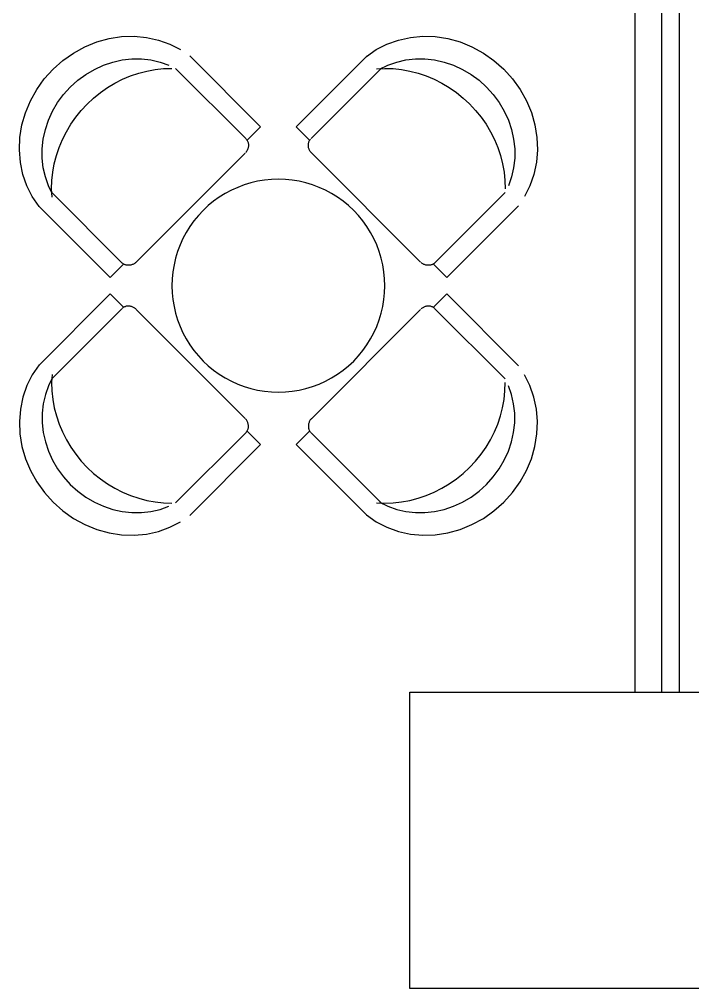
# Model space of a CAD drawing. Extents: x -81148 to 10972, y -53931 to 52487.
# Drawn here: x -43643 to -41745, y -8386 to -5656 of the extents above; entities that cross this region are included whole.
import ezdxf

# ---------------------------------------------------------------- set-up
doc = ezdxf.new("R2010")
doc.units = 0
doc.layers.get('0').update_dxf_attribs({"linetype": 'CONTINUOUS'})

msp = doc.modelspace()

# ---------------------------------------------------------------- linework, layer by layer
for p, q in [((-41907.9, 613.6), (-41907.9, -7551.4)), ((-41832.9, 613.6), (-41832.9, -7551.4)), ((-41782.9, 613.6), (-41782.9, -7551.4)), ((-43390.2, -5710), (-43355, -5704.6)), ((-43355, -5704.6), (-43319.7, -5703.5)), ((-43319.7, -5703.5), (-43285, -5706.7)), ((-42540.9, -5706.7), (-42506.2, -5703.5)), ((-42506.2, -5703.5), (-42470.9, -5704.6)), ((-42470.9, -5704.6), (-42435.7, -5710)), ((-43490.5, -5750.8), (-43458.5, -5733.3)), ((-43458.5, -5733.3), (-43424.9, -5719.6)), ((-43424.9, -5719.6), (-43390.2, -5710)), ((-43285, -5706.7), (-43251.2, -5714.2)), ((-43251.2, -5714.2), (-43219, -5725.7)), ((-43219, -5725.7), (-43188.8, -5741.3)), ((-42637.1, -5741.3), (-42606.9, -5725.7)), ((-42606.9, -5725.7), (-42574.7, -5714.2)), ((-42574.7, -5714.2), (-42540.9, -5706.7)), ((-42435.7, -5710), (-42401, -5719.6)), ((-42401, -5719.6), (-42367.4, -5733.3)), ((-42367.4, -5733.3), (-42335.3, -5750.8)), ((-43520.6, -5771.9), (-43490.5, -5750.8)), ((-42963.2, -5958.8), (-43163, -5759)), ((-42862.7, -5958.8), (-42662.9, -5759)), ((-42664.9, -5760.6), (-42637.1, -5741.3)), ((-42335.3, -5750.8), (-42305.3, -5771.9)), ((-43548.1, -5796.3), (-43520.6, -5771.9)), ((-43431.6, -5796.8), (-43406.2, -5785.2)), ((-43406.2, -5785.2), (-43379.9, -5776.3)), ((-43379.9, -5776.3), (-43353, -5770.4)), ((-43353, -5770.4), (-43325.9, -5767.4)), ((-43325.9, -5767.4), (-43298.9, -5767.4)), ((-43298.9, -5767.4), (-43272.3, -5770.4)), ((-43272.3, -5770.4), (-43246.4, -5776.3)), ((-43246.4, -5776.3), (-43221.6, -5785.1)), ((-42627.7, -5796.7), (-42604.3, -5785.1)), ((-42604.3, -5785.1), (-42579.5, -5776.3)), ((-42579.5, -5776.3), (-42553.6, -5770.4)), ((-42553.6, -5770.4), (-42527, -5767.4)), ((-42527, -5767.4), (-42500, -5767.4)), ((-42500, -5767.4), (-42472.9, -5770.4)), ((-42472.9, -5770.4), (-42446, -5776.3)), ((-42446, -5776.3), (-42419.7, -5785.2)), ((-42419.7, -5785.2), (-42394.2, -5796.8)), ((-42305.3, -5771.9), (-42277.8, -5796.3)), ((-43572.8, -5823.6), (-43548.1, -5796.3)), ((-43478.6, -5827.7), (-43455.9, -5811)), ((-43455.9, -5811), (-43431.6, -5796.8)), ((-43352, -5824.6), (-43329.6, -5815.2)), ((-43329.6, -5815.2), (-43306.8, -5807.5)), ((-43306.8, -5807.5), (-43283.5, -5801.5)), ((-43283.5, -5801.5), (-43260.1, -5797.2)), ((-43260.1, -5797.2), (-43236.5, -5794.7)), ((-43236.5, -5794.7), (-43212.9, -5794)), ((-43004.9, -5992), (-43202.6, -5794.3)), ((-42821, -5992), (-42623.3, -5794.3)), ((-42636.3, -5795.1), (-42612.9, -5794)), ((-42612.9, -5794), (-42589.4, -5794.7)), ((-42589.4, -5794.7), (-42565.8, -5797.2)), ((-42565.8, -5797.2), (-42542.4, -5801.5)), ((-42542.4, -5801.5), (-42519.1, -5807.5)), ((-42519.1, -5807.5), (-42496.3, -5815.2)), ((-42496.3, -5815.2), (-42473.9, -5824.6)), ((-42394.2, -5796.8), (-42370, -5811)), ((-42370, -5811), (-42347.3, -5827.7)), ((-42277.8, -5796.3), (-42253.1, -5823.6)), ((-43594.1, -5853.4), (-43572.8, -5823.6)), ((-43499.6, -5846.7), (-43478.6, -5827.7)), ((-43394.7, -5848.2), (-43373.7, -5835.6)), ((-43373.7, -5835.6), (-43352, -5824.6)), ((-42473.9, -5824.6), (-42452.2, -5835.6)), ((-42452.2, -5835.6), (-42431.2, -5848.2)), ((-42347.3, -5827.7), (-42326.3, -5846.7)), ((-42253.1, -5823.6), (-42231.7, -5853.4)), ((-43612, -5885.4), (-43594.1, -5853.4)), ((-43535.2, -5890.4), (-43518.5, -5867.7)), ((-43518.5, -5867.7), (-43499.6, -5846.7)), ((-43433.8, -5877.7), (-43414.8, -5862.2)), ((-43414.8, -5862.2), (-43394.7, -5848.2)), ((-42431.2, -5848.2), (-42411.1, -5862.2)), ((-42411.1, -5862.2), (-42392, -5877.7)), ((-42326.3, -5846.7), (-42307.3, -5867.6)), ((-42307.3, -5867.6), (-42290.6, -5890.4)), ((-42231.7, -5853.4), (-42213.9, -5885.3)), ((-43625.9, -5918.9), (-43612, -5885.4)), ((-43549.5, -5914.6), (-43535.2, -5890.4)), ((-43468.6, -5912.4), (-43451.8, -5894.5)), ((-43451.8, -5894.5), (-43433.8, -5877.7)), ((-42392, -5877.7), (-42374.1, -5894.4)), ((-42374.1, -5894.4), (-42357.3, -5912.4)), ((-42290.6, -5890.4), (-42276.4, -5914.6)), ((-42213.9, -5885.3), (-42199.9, -5918.8)), ((-43635.9, -5953.5), (-43625.9, -5918.9)), ((-43561.1, -5940.1), (-43549.5, -5914.6)), ((-43484, -5931.5), (-43468.6, -5912.4)), ((-42357.3, -5912.4), (-42341.9, -5931.5)), ((-42276.4, -5914.6), (-42264.8, -5940.1)), ((-42199.9, -5918.8), (-42190, -5953.5)), ((-43569.9, -5966.4), (-43561.1, -5940.1)), ((-43510.6, -5972.6), (-43498.1, -5951.6)), ((-43498.1, -5951.6), (-43484, -5931.5)), ((-42341.9, -5931.5), (-42327.8, -5951.6)), ((-42327.8, -5951.6), (-42315.2, -5972.5)), ((-42264.8, -5940.1), (-42256, -5966.4)), ((-43641.6, -5988.7), (-43635.9, -5953.5)), ((-43575.9, -5993.3), (-43569.9, -5966.4)), ((-43521.7, -5994.3), (-43510.6, -5972.6)), ((-43001, -5996.6), (-42963.2, -5958.8)), ((-42824.9, -5996.6), (-42862.7, -5958.8)), ((-42315.2, -5972.5), (-42304.2, -5994.3)), ((-42256, -5966.4), (-42250, -5993.3)), ((-42190, -5953.5), (-42184.3, -5988.7)), ((-43643.1, -6023.9), (-43641.6, -5988.7)), ((-43578.9, -6020.4), (-43575.9, -5993.3)), ((-43531.1, -6016.6), (-43521.7, -5994.3)), ((-43004.9, -5992), (-43003.7, -5993.3)), ((-43003.7, -5993.3), (-43002.5, -5994.7)), ((-43002.5, -5994.7), (-43001.5, -5996.2)), ((-43001.5, -5996.2), (-43000.6, -5997.7)), ((-43000.6, -5997.7), (-42999.8, -5999.4)), ((-42999.8, -5999.4), (-42999.1, -6001)), ((-42999.1, -6001), (-42998.5, -6002.8)), ((-42998.5, -6002.8), (-42998, -6004.5)), ((-42998, -6004.5), (-42997.7, -6006.4)), ((-42997.7, -6006.4), (-42997.4, -6008.2)), ((-42828.4, -6008.2), (-42828.2, -6006.4)), ((-42828.2, -6006.4), (-42827.9, -6004.5)), ((-42827.9, -6004.5), (-42827.4, -6002.8)), ((-42827.4, -6002.8), (-42826.8, -6001)), ((-42826.8, -6001), (-42826.1, -5999.4)), ((-42826.1, -5999.4), (-42825.3, -5997.7)), ((-42825.3, -5997.7), (-42824.4, -5996.2)), ((-42824.4, -5996.2), (-42823.3, -5994.7)), ((-42823.3, -5994.7), (-42822.2, -5993.3)), ((-42304.2, -5994.3), (-42294.8, -6016.6)), ((-42250, -5993.3), (-42247, -6020.4)), ((-42184.3, -5988.7), (-42182.8, -6023.9)), ((-43640.2, -6058.8), (-43643.1, -6023.9)), ((-43578.9, -6047.4), (-43578.9, -6020.4)), ((-43538.8, -6039.5), (-43531.1, -6016.6)), ((-43313.6, -6339.6), (-43006.7, -6032.6)), ((-43004.1, -6029.7), (-43005.3, -6031.2)), ((-43002.9, -6028.1), (-43004.1, -6029.7)), ((-43001.8, -6026.5), (-43002.9, -6028.1)), ((-43000.9, -6024.8), (-43001.8, -6026.5)), ((-43000, -6023), (-43000.9, -6024.8)), ((-42999.3, -6021.3), (-43000, -6023)), ((-42998.7, -6019.4), (-42999.3, -6021.3)), ((-42998.2, -6017.6), (-42998.7, -6019.4)), ((-42997.8, -6015.7), (-42998.2, -6017.6)), ((-42997.5, -6013.8), (-42997.8, -6015.7)), ((-42997.4, -6011.9), (-42997.5, -6013.8)), ((-42997.4, -6008.2), (-42997.3, -6010.1)), ((-42997.3, -6010.1), (-42997.4, -6011.9)), ((-42828.5, -6010.1), (-42828.4, -6008.2)), ((-42828.5, -6011.9), (-42828.5, -6010.1)), ((-42828.4, -6013.8), (-42828.5, -6011.9)), ((-42828.1, -6015.7), (-42828.4, -6013.8)), ((-42827.7, -6017.6), (-42828.1, -6015.7)), ((-42827.2, -6019.4), (-42827.7, -6017.6)), ((-42826.6, -6021.3), (-42827.2, -6019.4)), ((-42825.8, -6023), (-42826.6, -6021.3)), ((-42825, -6024.8), (-42825.8, -6023)), ((-42824, -6026.5), (-42825, -6024.8)), ((-42823, -6028.1), (-42824, -6026.5)), ((-42821.8, -6029.7), (-42823, -6028.1)), ((-42820.6, -6031.2), (-42821.8, -6029.7)), ((-42819.2, -6032.6), (-42820.6, -6031.2)), ((-42512.3, -6339.6), (-42819.2, -6032.6)), ((-42294.8, -6016.6), (-42287.1, -6039.5)), ((-42247, -6020.4), (-42247, -6047.4)), ((-42182.8, -6023.9), (-42185.6, -6058.7)), ((-43633.1, -6092.6), (-43640.2, -6058.8)), ((-43575.9, -6074), (-43578.9, -6047.4)), ((-43544.8, -6062.7), (-43538.8, -6039.5)), ((-42287.1, -6039.5), (-42281.1, -6062.7)), ((-42247, -6047.4), (-42250, -6074)), ((-42185.6, -6058.7), (-42192.7, -6092.6)), ((-43569.9, -6099.9), (-43575.9, -6074)), ((-43551.5, -6109.8), (-43549.1, -6086.2)), ((-43549.1, -6086.2), (-43544.8, -6062.7)), ((-42281.1, -6062.7), (-42276.8, -6086.2)), ((-42276.8, -6086.2), (-42274.3, -6109.8)), ((-42250, -6074), (-42255.9, -6099.8)), ((-43621.9, -6124.9), (-43633.1, -6092.6)), ((-43561.1, -6124.7), (-43569.9, -6099.9)), ((-43552.2, -6133.3), (-43551.5, -6109.8)), ((-42971.5, -6112.1), (-42990.6, -6116.6)), ((-42952.1, -6108.9), (-42971.5, -6112.1)), ((-42932.6, -6107), (-42952.1, -6108.9)), ((-42912.9, -6106.3), (-42932.6, -6107)), ((-42893.3, -6107), (-42912.9, -6106.3)), ((-42873.8, -6108.9), (-42893.3, -6107)), ((-42854.4, -6112.1), (-42873.8, -6108.9)), ((-42835.3, -6116.6), (-42854.4, -6112.1)), ((-42274.3, -6109.8), (-42273.6, -6133.3)), ((-42255.9, -6099.8), (-42264.8, -6124.6)), ((-42192.7, -6092.6), (-42204, -6124.9)), ((-43606.7, -6155.4), (-43621.9, -6124.9)), ((-43549.5, -6148.1), (-43561.1, -6124.7)), ((-43551.1, -6156.7), (-43552.2, -6133.3)), ((-43045.6, -6137.3), (-43062.9, -6146.5)), ((-43027.7, -6129.2), (-43045.6, -6137.3)), ((-43009.4, -6122.3), (-43027.7, -6129.2)), ((-42990.6, -6116.6), (-43009.4, -6122.3)), ((-42816.5, -6122.3), (-42835.3, -6116.6)), ((-42798.1, -6129.2), (-42816.5, -6122.3)), ((-42780.2, -6137.3), (-42798.1, -6129.2)), ((-42762.9, -6146.5), (-42780.2, -6137.3)), ((-42204, -6124.9), (-42219.2, -6155.3)), ((-43587.7, -6183.4), (-43606.7, -6155.4)), ((-43354.3, -6341.4), (-43552, -6143.7)), ((-43095.6, -6168.3), (-43110.7, -6180.8)), ((-43079.6, -6156.9), (-43095.6, -6168.3)), ((-43062.9, -6146.5), (-43079.6, -6156.9)), ((-42746.3, -6156.9), (-42762.9, -6146.5)), ((-42730.3, -6168.3), (-42746.3, -6156.9)), ((-42715.1, -6180.8), (-42730.3, -6168.3)), ((-42471.6, -6341.4), (-42273.9, -6143.7)), ((-43387.4, -6383.1), (-43589.4, -6181.1)), ((-43125.1, -6194.2), (-43138.5, -6208.5)), ((-43110.7, -6180.8), (-43125.1, -6194.2)), ((-42700.8, -6194.2), (-42715.1, -6180.8)), ((-42687.4, -6208.5), (-42700.8, -6194.2)), ((-42438.5, -6383.1), (-42236.5, -6181.1)), ((-43150.9, -6223.7), (-43162.4, -6239.7)), ((-43138.5, -6208.5), (-43150.9, -6223.7)), ((-42674.9, -6223.7), (-42687.4, -6208.5)), ((-42663.5, -6239.7), (-42674.9, -6223.7)), ((-43162.4, -6239.7), (-43172.7, -6256.3)), ((-42653.1, -6256.3), (-42663.5, -6239.7)), ((-43182, -6273.7), (-43190.1, -6291.5)), ((-43172.7, -6256.3), (-43182, -6273.7)), ((-42643.9, -6273.7), (-42653.1, -6256.3)), ((-42635.8, -6291.5), (-42643.9, -6273.7)), ((-43190.1, -6291.5), (-43197, -6309.9)), ((-42628.9, -6309.9), (-42635.8, -6291.5)), ((-43202.7, -6328.7), (-43207.2, -6347.8)), ((-43197, -6309.9), (-43202.7, -6328.7)), ((-42623.2, -6328.7), (-42628.9, -6309.9)), ((-42618.7, -6347.8), (-42623.2, -6328.7)), ((-43387.4, -6383.1), (-43350, -6345.7)), ((-43351.6, -6343.7), (-43353, -6342.6)), ((-43350.1, -6344.7), (-43351.6, -6343.7)), ((-43348.5, -6345.7), (-43350.1, -6344.7)), ((-43346.9, -6346.5), (-43348.5, -6345.7)), ((-43345.2, -6347.2), (-43346.9, -6346.5)), ((-43343.5, -6347.8), (-43345.2, -6347.2)), ((-43341.7, -6348.2), (-43343.5, -6347.8)), ((-43339.9, -6348.6), (-43341.7, -6348.2)), ((-43338.1, -6348.8), (-43339.9, -6348.6)), ((-43336.2, -6348.9), (-43338.1, -6348.8)), ((-43334.3, -6348.9), (-43336.2, -6348.9)), ((-43332.4, -6348.8), (-43334.3, -6348.9)), ((-43330.5, -6348.5), (-43332.4, -6348.8)), ((-43328.7, -6348.1), (-43330.5, -6348.5)), ((-43326.8, -6347.6), (-43328.7, -6348.1)), ((-43325, -6347), (-43326.8, -6347.6)), ((-43323.2, -6346.2), (-43325, -6347)), ((-43321.5, -6345.4), (-43323.2, -6346.2)), ((-43319.8, -6344.4), (-43321.5, -6345.4)), ((-43318.1, -6343.4), (-43319.8, -6344.4)), ((-43316.6, -6342.2), (-43318.1, -6343.4)), ((-43315, -6340.9), (-43316.6, -6342.2)), ((-43313.6, -6339.6), (-43315, -6340.9)), ((-43207.2, -6347.8), (-43210.4, -6367.2)), ((-42615.5, -6367.2), (-42618.7, -6347.8)), ((-42509.3, -6342.2), (-42510.8, -6340.9)), ((-42507.7, -6343.3), (-42509.3, -6342.2)), ((-42506.1, -6344.4), (-42507.7, -6343.3)), ((-42504.4, -6345.4), (-42506.1, -6344.4)), ((-42502.7, -6346.2), (-42504.4, -6345.4)), ((-42500.9, -6347), (-42502.7, -6346.2)), ((-42499, -6347.6), (-42500.9, -6347)), ((-42497.2, -6348.1), (-42499, -6347.6)), ((-42495.3, -6348.5), (-42497.2, -6348.1)), ((-42493.4, -6348.7), (-42495.3, -6348.5)), ((-42491.6, -6348.9), (-42493.4, -6348.7)), ((-42489.7, -6348.9), (-42491.6, -6348.9)), ((-42487.8, -6348.8), (-42489.7, -6348.9)), ((-42486, -6348.6), (-42487.8, -6348.8)), ((-42484.2, -6348.2), (-42486, -6348.6)), ((-42482.4, -6347.8), (-42484.2, -6348.2)), ((-42480.6, -6347.2), (-42482.4, -6347.8)), ((-42479, -6346.5), (-42480.6, -6347.2)), ((-42477.3, -6345.7), (-42479, -6346.5)), ((-42475.8, -6344.7), (-42477.3, -6345.7)), ((-42438.5, -6383.1), (-42475.9, -6345.6)), ((-42474.3, -6343.7), (-42475.8, -6344.7)), ((-42472.9, -6342.6), (-42474.3, -6343.7)), ((-42471.6, -6341.4), (-42472.9, -6342.6)), ((-43212.3, -6386.7), (-43212.9, -6406.3)), ((-43210.4, -6367.2), (-43212.3, -6386.7)), ((-42613.6, -6386.7), (-42615.5, -6367.2)), ((-42612.9, -6406.3), (-42613.6, -6386.7)), ((-43212.9, -6406.3), (-43212.3, -6426)), ((-42613.6, -6426), (-42612.9, -6406.3)), ((-43387.4, -6429.6), (-43589.4, -6631.6)), ((-43387.4, -6429.6), (-43350, -6467)), ((-43212.3, -6426), (-43210.4, -6445.5)), ((-42615.5, -6445.5), (-42613.6, -6426)), ((-42438.5, -6429.6), (-42475.9, -6467)), ((-42438.5, -6429.6), (-42236.5, -6631.6)), ((-43351.6, -6469), (-43353, -6470.1)), ((-43350.1, -6467.9), (-43351.6, -6469)), ((-43348.5, -6467), (-43350.1, -6467.9)), ((-43346.9, -6466.2), (-43348.5, -6467)), ((-43345.2, -6465.5), (-43346.9, -6466.2)), ((-43343.5, -6464.9), (-43345.2, -6465.5)), ((-43341.7, -6464.4), (-43343.5, -6464.9)), ((-43339.9, -6464.1), (-43341.7, -6464.4)), ((-43338.1, -6463.9), (-43339.9, -6464.1)), ((-43336.2, -6463.8), (-43338.1, -6463.9)), ((-43334.3, -6463.8), (-43336.2, -6463.8)), ((-43332.4, -6463.9), (-43334.3, -6463.8)), ((-43330.5, -6464.2), (-43332.4, -6463.9)), ((-43328.7, -6464.6), (-43330.5, -6464.2)), ((-43326.8, -6465.1), (-43328.7, -6464.6)), ((-43325, -6465.7), (-43326.8, -6465.1)), ((-43323.2, -6466.5), (-43325, -6465.7)), ((-43321.5, -6467.3), (-43323.2, -6466.5)), ((-43319.8, -6468.3), (-43321.5, -6467.3)), ((-43318.1, -6469.3), (-43319.8, -6468.3)), ((-43316.5, -6470.5), (-43318.1, -6469.3)), ((-43315, -6471.8), (-43316.5, -6470.5)), ((-43210.4, -6445.5), (-43207.2, -6464.9)), ((-43207.2, -6464.9), (-43202.7, -6484)), ((-42623.2, -6484), (-42618.7, -6464.9)), ((-42618.7, -6464.9), (-42615.5, -6445.5)), ((-42509.3, -6470.5), (-42510.8, -6471.7)), ((-42507.7, -6469.3), (-42509.3, -6470.5)), ((-42506.1, -6468.3), (-42507.7, -6469.3)), ((-42504.4, -6467.3), (-42506.1, -6468.3)), ((-42502.7, -6466.4), (-42504.4, -6467.3)), ((-42500.9, -6465.7), (-42502.7, -6466.4)), ((-42499, -6465.1), (-42500.9, -6465.7)), ((-42497.2, -6464.6), (-42499, -6465.1)), ((-42495.3, -6464.2), (-42497.2, -6464.6)), ((-42493.4, -6463.9), (-42495.3, -6464.2)), ((-42491.6, -6463.8), (-42493.4, -6463.9)), ((-42489.7, -6463.8), (-42491.6, -6463.8)), ((-42487.8, -6463.9), (-42489.7, -6463.8)), ((-42486, -6464.1), (-42487.8, -6463.9)), ((-42484.2, -6464.4), (-42486, -6464.1)), ((-42482.4, -6464.9), (-42484.2, -6464.4)), ((-42480.6, -6465.5), (-42482.4, -6464.9)), ((-42479, -6466.2), (-42480.6, -6465.5)), ((-42477.3, -6467), (-42479, -6466.2)), ((-42475.8, -6467.9), (-42477.3, -6467)), ((-42474.3, -6469), (-42475.8, -6467.9)), ((-42472.9, -6470.1), (-42474.3, -6469)), ((-42471.6, -6471.3), (-42472.9, -6470.1)), ((-43354.3, -6471.3), (-43551.9, -6669)), ((-43313.6, -6473.1), (-43315, -6471.8)), ((-43313.6, -6473.1), (-43006.7, -6780)), ((-43202.7, -6484), (-43197, -6502.8)), ((-42512.3, -6473.1), (-42819.2, -6780)), ((-42628.9, -6502.8), (-42623.2, -6484)), ((-42471.6, -6471.3), (-42273.9, -6669)), ((-43197, -6502.8), (-43190.1, -6521.1)), ((-43190.1, -6521.1), (-43182, -6539)), ((-42643.9, -6539), (-42635.8, -6521.1)), ((-42635.8, -6521.1), (-42628.9, -6502.8)), ((-43182, -6539), (-43172.7, -6556.3)), ((-42653.1, -6556.3), (-42643.9, -6539)), ((-43172.7, -6556.3), (-43162.4, -6573)), ((-43162.4, -6573), (-43150.9, -6589)), ((-42674.9, -6589), (-42663.5, -6573)), ((-42663.5, -6573), (-42653.1, -6556.3)), ((-43150.9, -6589), (-43138.5, -6604.1)), ((-43138.5, -6604.1), (-43125.1, -6618.5)), ((-42700.8, -6618.5), (-42687.4, -6604.1)), ((-42687.4, -6604.1), (-42674.9, -6589)), ((-43587.7, -6629.3), (-43606.7, -6657.3)), ((-43125.1, -6618.5), (-43110.7, -6631.9)), ((-43110.7, -6631.9), (-43095.6, -6644.3)), ((-42730.3, -6644.3), (-42715.1, -6631.9)), ((-42715.1, -6631.9), (-42700.8, -6618.5)), ((-43606.7, -6657.3), (-43621.9, -6687.7)), ((-43551.1, -6656), (-43552.2, -6679.4)), ((-43095.6, -6644.3), (-43079.6, -6655.8)), ((-43079.6, -6655.8), (-43062.9, -6666.1)), ((-42762.9, -6666.1), (-42746.3, -6655.8)), ((-42746.3, -6655.8), (-42730.3, -6644.3)), ((-42204, -6687.7), (-42219.2, -6657.3)), ((-43621.9, -6687.7), (-43633.1, -6720.1)), ((-43561.1, -6688), (-43569.9, -6712.8)), ((-43549.5, -6664.6), (-43561.1, -6688)), ((-43552.2, -6679.4), (-43551.5, -6702.9)), ((-43062.9, -6666.1), (-43045.6, -6675.4)), ((-43045.6, -6675.4), (-43027.7, -6683.5)), ((-43027.7, -6683.5), (-43009.4, -6690.4)), ((-42816.5, -6690.4), (-42798.1, -6683.5)), ((-42798.1, -6683.5), (-42780.2, -6675.4)), ((-42780.2, -6675.4), (-42762.9, -6666.1)), ((-42274.3, -6702.9), (-42273.6, -6679.4)), ((-42255.9, -6712.8), (-42264.8, -6688)), ((-42192.7, -6720.1), (-42204, -6687.7)), ((-43569.9, -6712.8), (-43575.9, -6738.7)), ((-43551.5, -6702.9), (-43549, -6726.5)), ((-43009.4, -6690.4), (-42990.6, -6696.1)), ((-42990.6, -6696.1), (-42971.5, -6700.6)), ((-42971.5, -6700.6), (-42952.1, -6703.8)), ((-42952.1, -6703.8), (-42932.6, -6705.7)), ((-42932.6, -6705.7), (-42912.9, -6706.3)), ((-42912.9, -6706.3), (-42893.3, -6705.7)), ((-42893.3, -6705.7), (-42873.8, -6703.8)), ((-42873.8, -6703.8), (-42854.4, -6700.6)), ((-42854.4, -6700.6), (-42835.3, -6696.1)), ((-42835.3, -6696.1), (-42816.5, -6690.4)), ((-42276.8, -6726.5), (-42274.3, -6702.9)), ((-42250, -6738.7), (-42255.9, -6712.8)), ((-43633.1, -6720.1), (-43640.2, -6753.9)), ((-43575.9, -6738.7), (-43578.9, -6765.3)), ((-43549, -6726.5), (-43544.8, -6750)), ((-42281.1, -6749.9), (-42276.8, -6726.5)), ((-42247, -6765.3), (-42250, -6738.7)), ((-42185.6, -6753.9), (-42192.7, -6720.1)), ((-43640.2, -6753.9), (-43643.1, -6788.8)), ((-43578.9, -6765.3), (-43578.9, -6792.3)), ((-43544.8, -6750), (-43538.8, -6773.2)), ((-42287.1, -6773.2), (-42281.1, -6749.9)), ((-42247, -6792.3), (-42247, -6765.3)), ((-42182.8, -6788.7), (-42185.6, -6753.9)), ((-43643.1, -6788.8), (-43641.6, -6824)), ((-43578.9, -6792.3), (-43575.9, -6819.4)), ((-43538.8, -6773.2), (-43531.1, -6796.1)), ((-43531.1, -6796.1), (-43521.7, -6818.4)), ((-43004.1, -6783), (-43005.3, -6781.5)), ((-43002.9, -6784.6), (-43004.1, -6783)), ((-43001.8, -6786.2), (-43002.9, -6784.6)), ((-43000.9, -6787.9), (-43001.8, -6786.2)), ((-43000, -6789.6), (-43000.9, -6787.9)), ((-42999.3, -6791.4), (-43000, -6789.6)), ((-42998.7, -6793.3), (-42999.3, -6791.4)), ((-42998.2, -6795.1), (-42998.7, -6793.3)), ((-42997.8, -6797), (-42998.2, -6795.1)), ((-42997.5, -6798.9), (-42997.8, -6797)), ((-42828.1, -6797), (-42828.4, -6798.9)), ((-42827.7, -6795.1), (-42828.1, -6797)), ((-42827.2, -6793.3), (-42827.7, -6795.1)), ((-42826.6, -6791.4), (-42827.2, -6793.3)), ((-42825.8, -6789.6), (-42826.6, -6791.4)), ((-42825, -6787.9), (-42825.8, -6789.6)), ((-42824, -6786.2), (-42825, -6787.9)), ((-42823, -6784.6), (-42824, -6786.2)), ((-42821.8, -6783), (-42823, -6784.6)), ((-42820.5, -6781.5), (-42821.8, -6783)), ((-42819.2, -6780), (-42820.5, -6781.5)), ((-42304.2, -6818.4), (-42294.8, -6796)), ((-42294.8, -6796), (-42287.1, -6773.2)), ((-42250, -6819.4), (-42247, -6792.3)), ((-42184.2, -6824), (-42182.8, -6788.7)), ((-43641.6, -6824), (-43635.9, -6859.2)), ((-43575.9, -6819.4), (-43569.9, -6846.3)), ((-43521.7, -6818.4), (-43510.6, -6840.1)), ((-43004.9, -6820.7), (-43202.6, -7018.4)), ((-43004.9, -6820.7), (-43003.7, -6819.4)), ((-43003.7, -6819.4), (-43002.5, -6818)), ((-43002.5, -6818), (-43001.5, -6816.5)), ((-43001.5, -6816.5), (-43000.6, -6814.9)), ((-43001, -6816), (-42963.2, -6853.8)), ((-43000.6, -6814.9), (-42999.8, -6813.3)), ((-42999.8, -6813.3), (-42999.1, -6811.6)), ((-42999.1, -6811.6), (-42998.5, -6809.9)), ((-42998.5, -6809.9), (-42998, -6808.1)), ((-42998, -6808.1), (-42997.7, -6806.3)), ((-42997.7, -6806.3), (-42997.4, -6804.5)), ((-42997.4, -6800.7), (-42997.5, -6798.9)), ((-42997.3, -6802.6), (-42997.4, -6800.7)), ((-42997.4, -6804.5), (-42997.3, -6802.6)), ((-42824.9, -6816), (-42862.7, -6853.8)), ((-42828.4, -6798.9), (-42828.5, -6800.7)), ((-42828.5, -6800.7), (-42828.5, -6802.6)), ((-42828.5, -6802.6), (-42828.4, -6804.5)), ((-42828.4, -6804.5), (-42828.2, -6806.3)), ((-42828.2, -6806.3), (-42827.8, -6808.1)), ((-42827.8, -6808.1), (-42827.4, -6809.9)), ((-42827.4, -6809.9), (-42826.8, -6811.6)), ((-42826.8, -6811.6), (-42826.1, -6813.3)), ((-42826.1, -6813.3), (-42825.3, -6814.9)), ((-42825.3, -6814.9), (-42824.3, -6816.5)), ((-42824.3, -6816.5), (-42823.3, -6818)), ((-42823.3, -6818), (-42822.2, -6819.4)), ((-42821, -6820.7), (-42623.3, -7018.4)), ((-42315.2, -6840.1), (-42304.2, -6818.4)), ((-42255.9, -6846.3), (-42250, -6819.4)), ((-42190, -6859.2), (-42184.2, -6824)), ((-43569.9, -6846.3), (-43561.1, -6872.6)), ((-43510.6, -6840.1), (-43498.1, -6861.1)), ((-42327.8, -6861.1), (-42315.2, -6840.1)), ((-42264.8, -6872.6), (-42255.9, -6846.3)), ((-43635.9, -6859.2), (-43625.9, -6893.8)), ((-43561.1, -6872.6), (-43549.5, -6898.1)), ((-43498.1, -6861.1), (-43484, -6881.2)), ((-42963.2, -6853.8), (-43163, -7053.7)), ((-42862.7, -6853.8), (-42662.8, -7053.7)), ((-42341.8, -6881.2), (-42327.8, -6861.1)), ((-42276.4, -6898), (-42264.8, -6872.6)), ((-42199.9, -6893.8), (-42190, -6859.2)), ((-43625.9, -6893.8), (-43612, -6927.3)), ((-43549.5, -6898.1), (-43535.2, -6922.3)), ((-43484, -6881.2), (-43468.6, -6900.3)), ((-43468.6, -6900.3), (-43451.8, -6918.2)), ((-42374.1, -6918.2), (-42357.3, -6900.3)), ((-42357.3, -6900.3), (-42341.8, -6881.2)), ((-42290.6, -6922.3), (-42276.4, -6898)), ((-42213.9, -6927.3), (-42199.9, -6893.8)), ((-43612, -6927.3), (-43594.1, -6959.2)), ((-43535.2, -6922.3), (-43518.5, -6945)), ((-43451.8, -6918.2), (-43433.8, -6935)), ((-43433.8, -6935), (-43414.7, -6950.5)), ((-42411.1, -6950.4), (-42392, -6935)), ((-42392, -6935), (-42374.1, -6918.2)), ((-42307.3, -6945), (-42290.6, -6922.3)), ((-42231.7, -6959.2), (-42213.9, -6927.3)), ((-43594.1, -6959.2), (-43572.7, -6989.1)), ((-43518.5, -6945), (-43499.6, -6966)), ((-43414.7, -6950.5), (-43394.7, -6964.5)), ((-42431.2, -6964.5), (-42411.1, -6950.4)), ((-42326.3, -6966), (-42307.3, -6945)), ((-42253.1, -6989.1), (-42231.7, -6959.2)), ((-43572.7, -6989.1), (-43548.1, -7016.4)), ((-43499.6, -6966), (-43478.6, -6985)), ((-43478.6, -6985), (-43455.9, -7001.7)), ((-43394.7, -6964.5), (-43373.7, -6977.1)), ((-43373.7, -6977.1), (-43352, -6988.1)), ((-43352, -6988.1), (-43329.6, -6997.5)), ((-42496.2, -6997.5), (-42473.9, -6988.1)), ((-42473.9, -6988.1), (-42452.2, -6977.1)), ((-42452.2, -6977.1), (-42431.2, -6964.5)), ((-42370, -7001.7), (-42347.3, -6985)), ((-42347.3, -6985), (-42326.3, -6966)), ((-42277.8, -7016.4), (-42253.1, -6989.1)), ((-43548.1, -7016.4), (-43520.5, -7040.8)), ((-43455.9, -7001.7), (-43431.6, -7015.9)), ((-43431.6, -7015.9), (-43406.2, -7027.5)), ((-43329.6, -6997.5), (-43306.7, -7005.2)), ((-43306.7, -7005.2), (-43283.5, -7011.2)), ((-43283.5, -7011.2), (-43260, -7015.5)), ((-43260, -7015.5), (-43236.5, -7018)), ((-42627.7, -7015.9), (-42604.2, -7027.5)), ((-42589.4, -7018), (-42565.8, -7015.5)), ((-42565.8, -7015.5), (-42542.3, -7011.2)), ((-42542.3, -7011.2), (-42519.1, -7005.2)), ((-42519.1, -7005.2), (-42496.2, -6997.5)), ((-42419.7, -7027.5), (-42394.2, -7015.9)), ((-42394.2, -7015.9), (-42370, -7001.7)), ((-42305.3, -7040.8), (-42277.8, -7016.4)), ((-43520.5, -7040.8), (-43490.5, -7061.9)), ((-43406.2, -7027.5), (-43379.9, -7036.3)), ((-43379.9, -7036.3), (-43353, -7042.3)), ((-43353, -7042.3), (-43325.9, -7045.3)), ((-43298.8, -7045.3), (-43272.2, -7042.3)), ((-43272.2, -7042.3), (-43246.4, -7036.4)), ((-43246.4, -7036.4), (-43221.6, -7027.5)), ((-43236.5, -7018), (-43212.9, -7018.6)), ((-42636.3, -7017.5), (-42612.9, -7018.6)), ((-42612.9, -7018.6), (-42589.4, -7018)), ((-42604.2, -7027.5), (-42579.5, -7036.4)), ((-42579.5, -7036.4), (-42553.6, -7042.3)), ((-42553.6, -7042.3), (-42527, -7045.3)), ((-42500, -7045.3), (-42472.9, -7042.3)), ((-42472.9, -7042.3), (-42446, -7036.3)), ((-42446, -7036.3), (-42419.7, -7027.5)), ((-42335.3, -7061.9), (-42305.3, -7040.8)), ((-43490.5, -7061.9), (-43458.5, -7079.4)), ((-43325.9, -7045.3), (-43298.8, -7045.3)), ((-43219, -7086.9), (-43188.8, -7071.4)), ((-42664.9, -7052.1), (-42637.1, -7071.4)), ((-42637.1, -7071.4), (-42606.9, -7086.9)), ((-42527, -7045.3), (-42500, -7045.3)), ((-42367.4, -7079.4), (-42335.3, -7061.9)), ((-43458.5, -7079.4), (-43424.8, -7093.1)), ((-43424.8, -7093.1), (-43390.2, -7102.7)), ((-43284.9, -7106), (-43251.2, -7098.5)), ((-43251.2, -7098.5), (-43219, -7086.9)), ((-42606.9, -7086.9), (-42574.6, -7098.5)), ((-42574.6, -7098.5), (-42540.9, -7106)), ((-42435.7, -7102.7), (-42401, -7093.1)), ((-42401, -7093.1), (-42367.4, -7079.4)), ((-43390.2, -7102.7), (-43354.9, -7108.1)), ((-43354.9, -7108.1), (-43319.7, -7109.2)), ((-43319.7, -7109.2), (-43284.9, -7106)), ((-42540.9, -7106), (-42506.2, -7109.2)), ((-42506.2, -7109.2), (-42470.9, -7108)), ((-42470.9, -7108), (-42435.7, -7102.7)), ((-42542.9, -7551.4), (-41707.9, -7551.4)), ((-42542.9, -8386.4), (-42542.9, -7551.4)), ((-41707.9, -8386.4), (-42542.9, -8386.4))]:
    msp.add_line(p, q)

doc.saveas('drawing.dxf')
